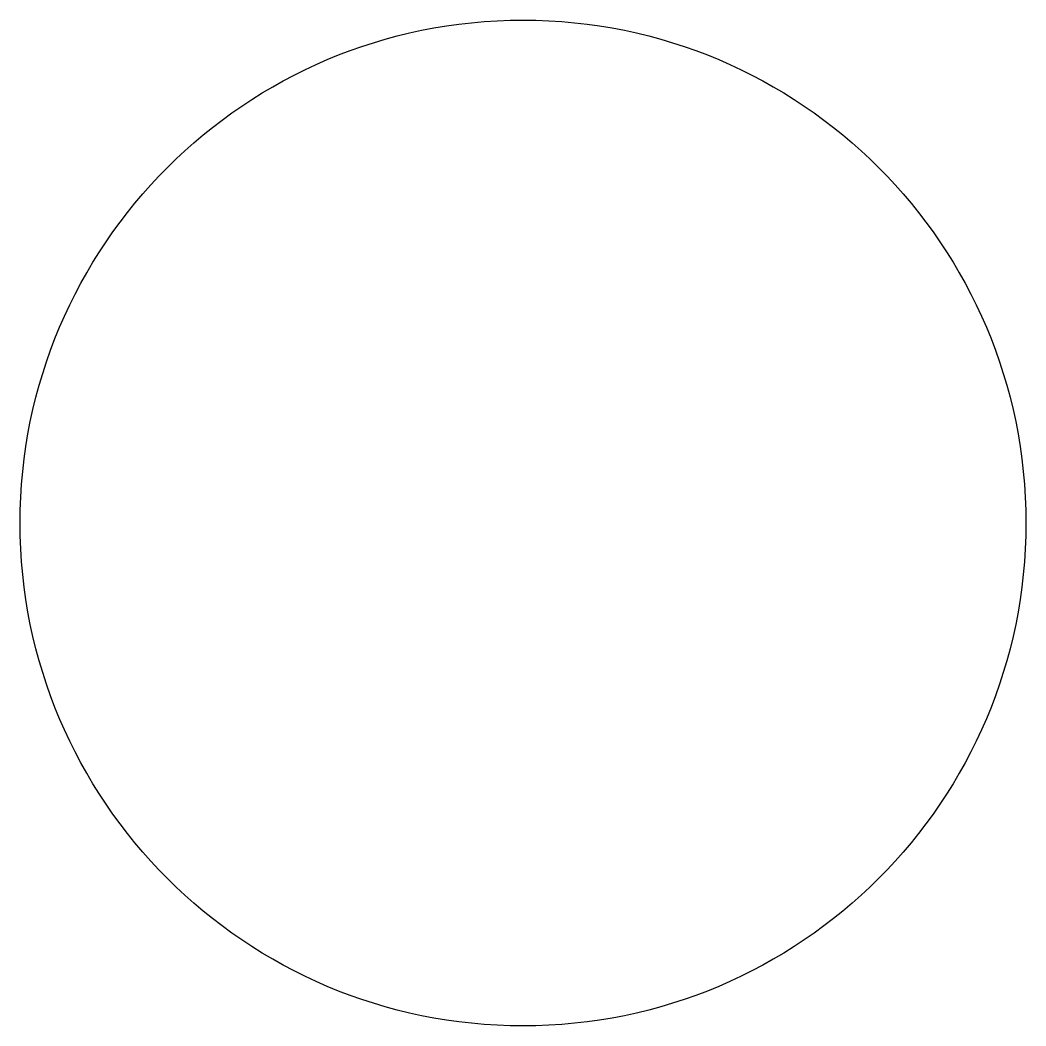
# Model space of a CAD drawing. Header units: millimetres. Extents: x -0.75 to 0.75, y -0.75 to 0.75.
import ezdxf

# ---------------------------------------------------------------- set-up
doc = ezdxf.new("R2010")
doc.units = ezdxf.units.MM
doc.layers.add('Dibujo', color=7, linetype='Continuous')

msp = doc.modelspace()

# ---------------------------------------------------------------- linework, layer by layer
at = {"layer": 'Dibujo'}
msp.add_circle((0, 0), 0.75, dxfattribs=at)

doc.saveas('drawing.dxf')
